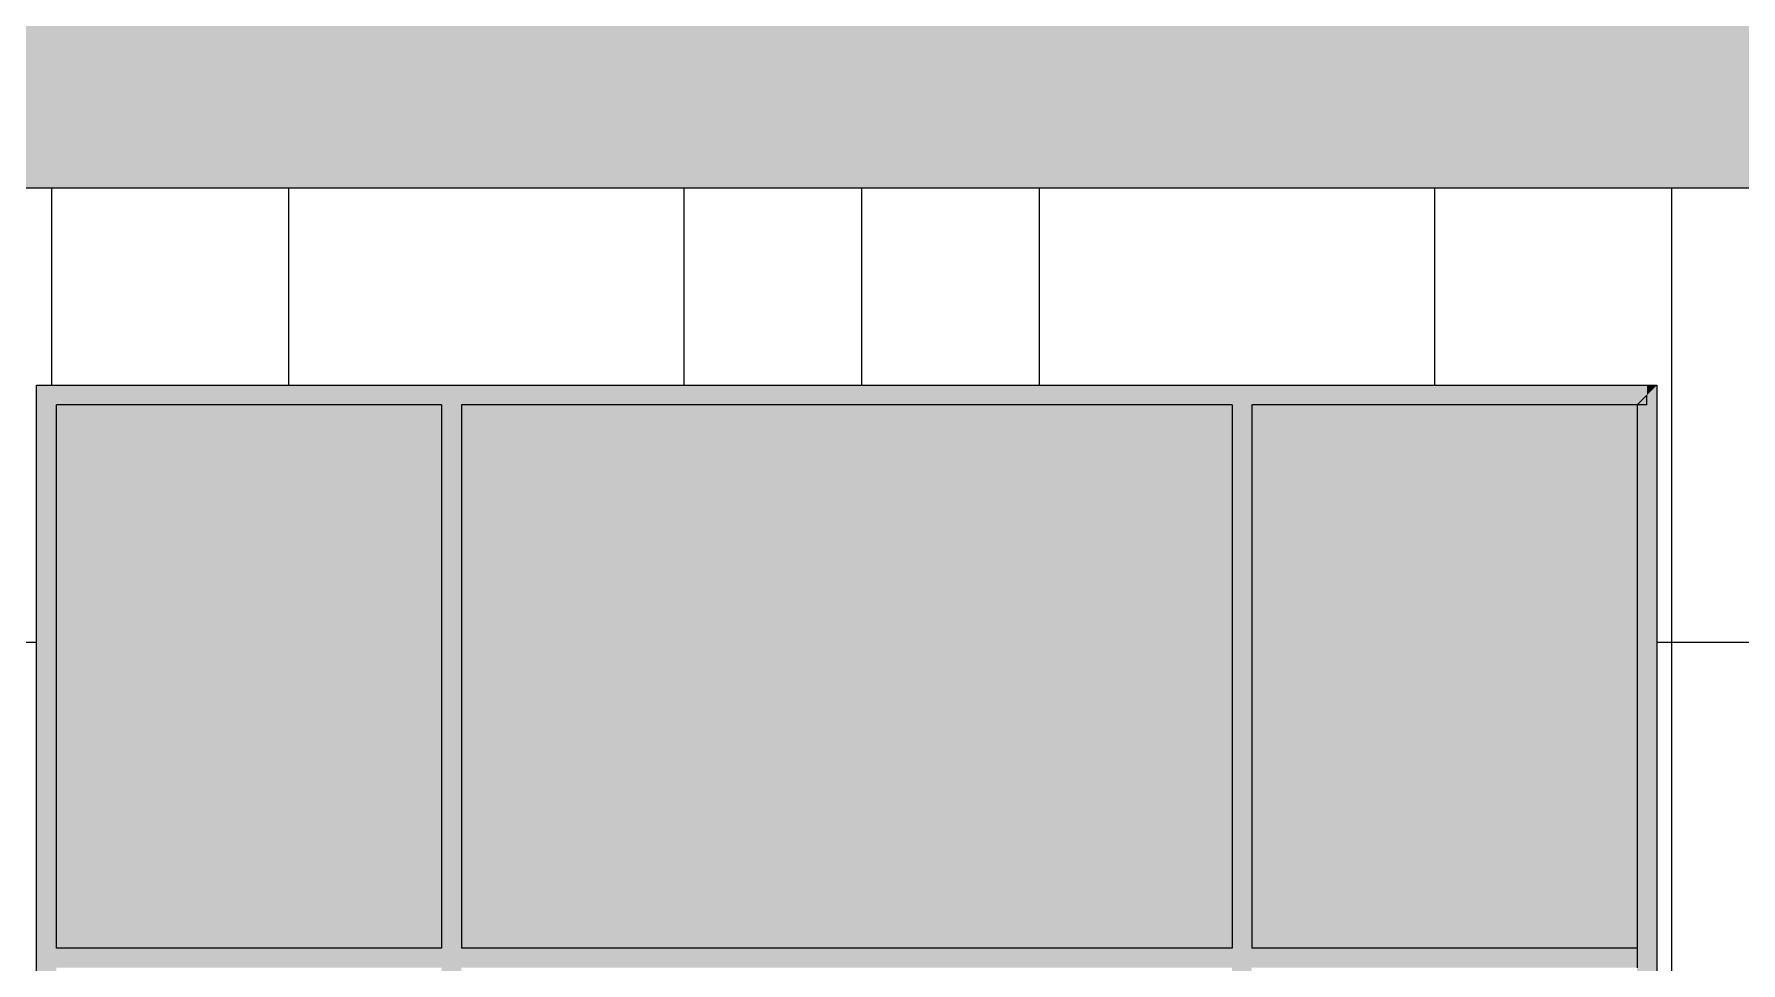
# Model space of a CAD drawing. Header units: millimetres. Extents: x 1499747 to 4230374, y -28481 to 441852.
# Drawn here: x 4054898 to 4059217, y 366616 to 368967 of the extents above; entities that cross this region are included whole.
import ezdxf

# ---------------------------------------------------------------- set-up
doc = ezdxf.new("R2010")
doc.units = ezdxf.units.MM
doc.header["$MEASUREMENT"] = 0
doc.layers.add('Чертеж и Рисунок', color=7, linetype='Continuous')

msp = doc.modelspace()

# ---------------------------------------------------------------- hatches: boundary and pattern name
at = {"layer": 'Чертеж и Рисунок', "linetype": 'Continuous', "lineweight": 0, "true_color": 0xffffff}
msp.add_hatch(color=7, dxfattribs=at).paths.add_polyline_path([(4064261.98867, 369078.36428), (4035991.94548, 369078.36428), (4035991.94548, 368578.36352), (4064261.98867, 368578.36352)])
at = {"layer": 'Чертеж и Рисунок', "linetype": 'Continuous', "lineweight": 0, "true_color": 0x4b4e54}
for points in [[(4055699.47559, 368078.36275), (4054904.47437, 368078.36275), (4054954.47445, 368028.36268), (4055699.47559, 368028.36268)], [(4054904.47437, 366628.36054), (4054954.47445, 366653.36058), (4054954.47445, 368028.36268), (4054904.47437, 368078.36275)], [(4055699.47559, 368078.36275), (4055699.47559, 368028.36268), (4055929.47594, 368028.36268), (4055954.47598, 368078.36275)], [(4055954.47598, 368078.36275), (4055929.47594, 368028.36268), (4055929.47594, 366653.36058), (4055954.47598, 366628.36054), (4055979.47601, 366653.36058), (4055979.47601, 368028.36268)], [(4056519.47684, 368078.36275), (4055954.47598, 368078.36275), (4055979.47601, 368028.36268), (4056519.47684, 368028.36268)], [(4056519.47684, 368028.36268), (4057339.47809, 368028.36268), (4057339.47809, 368078.36275), (4056519.47684, 368078.36275)], [(4057339.47809, 368028.36268), (4057929.47899, 368028.36268), (4057954.47903, 368078.36275), (4057339.47809, 368078.36275)], [(4057954.47903, 368078.36275), (4057929.47899, 368028.36268), (4057929.47899, 366653.36058), (4057954.47903, 366628.36054), (4057979.47907, 366653.36058), (4057979.47907, 368028.36268)], [(4058159.47935, 368078.36275), (4057954.47903, 368078.36275), (4057979.47907, 368028.36268), (4058159.47935, 368028.36268)], [(4058979.4806, 368078.36275), (4058159.47935, 368078.36275), (4058159.47935, 368028.36268), (4058979.4806, 368028.36268)], [(4058954.48056, 366628.36054), (4059004.48064, 366628.36054), (4059004.48064, 368078.36275), (4058979.4806, 368053.36271), (4058979.4806, 368028.36268), (4058954.48056, 368028.36268)], [(4059004.48064, 368078.36275), (4058979.4806, 368078.36275), (4058979.4806, 368053.36271)], [(4055699.47559, 366603.3605), (4055699.47559, 366653.36058), (4054954.47445, 366653.36058), (4054904.47437, 366628.36054), (4054954.47445, 366603.3605)], [(4054954.47445, 366603.3605), (4054904.47437, 366628.36054), (4054904.47437, 366093.35972), (4054954.47445, 366093.35972)], [(4055929.47594, 366653.36058), (4055699.47559, 366653.36058), (4055699.47559, 366603.3605), (4055929.47594, 366603.3605), (4055954.47598, 366628.36054)], [(4055929.47594, 366093.35972), (4055979.47601, 366093.35972), (4055979.47601, 366603.3605), (4055954.47598, 366628.36054), (4055929.47594, 366603.3605)], [(4056519.47684, 366603.3605), (4056519.47684, 366653.36058), (4055979.47601, 366653.36058), (4055954.47598, 366628.36054), (4055979.47601, 366603.3605)], [(4056519.47684, 366603.3605), (4057339.47809, 366603.3605), (4057339.47809, 366653.36058), (4056519.47684, 366653.36058)], [(4057339.47809, 366603.3605), (4057929.47899, 366603.3605), (4057954.47903, 366628.36054), (4057929.47899, 366653.36058), (4057339.47809, 366653.36058)], [(4057929.47899, 366603.3605), (4057929.47899, 366093.35972), (4057979.47907, 366093.35972), (4057979.47907, 366603.3605), (4057954.47903, 366628.36054)], [(4058159.47935, 366603.3605), (4058159.47935, 366653.36058), (4057979.47907, 366653.36058), (4057954.47903, 366628.36054), (4057979.47907, 366603.3605)], [(4058159.47935, 366603.3605), (4058954.48056, 366603.3605), (4058954.48056, 366653.36058), (4058159.47935, 366653.36058)], [(4059004.48064, 366628.36054), (4058954.48056, 366628.36054), (4058954.48056, 366093.35972), (4059004.48064, 366093.35972)]]:
    msp.add_hatch(color=251, dxfattribs=at).paths.add_polyline_path(points)
at = {"layer": 'Чертеж и Рисунок', "linetype": 'Continuous', "lineweight": 0, "true_color": 0x84adf9}
for points in [[(4054954.47445, 368028.36268), (4054954.47445, 366653.36058), (4055929.47594, 366653.36058), (4055929.47594, 368028.36268)], [(4057929.47899, 368028.36268), (4055979.47601, 368028.36268), (4055979.47601, 366653.36058), (4057929.47899, 366653.36058)], [(4057979.47907, 366653.36058), (4058954.48056, 366653.36058), (4058954.48056, 368028.36268), (4057979.47907, 368028.36268)]]:
    msp.add_hatch(color=161, dxfattribs=at).paths.add_polyline_path(points)

# ---------------------------------------------------------------- linework, layer by layer
at = {"layer": 'Чертеж и Рисунок', "color": 255, "linetype": 'Continuous', "lineweight": 0}
msp.add_lwpolyline([(4035991.94548, 368578.36352), (4064261.98867, 368578.36352)], dxfattribs=at)
at = {"layer": 'Чертеж и Рисунок', "color": 253, "linetype": 'Continuous', "lineweight": 5, "true_color": 0xaaaaaa}
for points in [[(4054941.97443, 368578.36352), (4054941.97443, 368078.36275)], [(4055541.97535, 368578.36352), (4055541.97535, 368078.36275)], [(4056541.97687, 368578.36352), (4056541.97687, 368078.36275)], [(4056991.77756, 368578.36352), (4056991.77756, 368078.36275)], [(4057441.67825, 368578.36352), (4057441.67825, 368078.36275)], [(4058441.67978, 368578.36352), (4058441.67978, 368078.36275)], [(4059041.68069, 368578.36352), (4059041.68069, 363828.35626)], [(4053666.97248, 367427.96176), (4054904.47437, 367427.96176)], [(4059004.48064, 367427.96176), (4060241.98253, 367427.96176)]]:
    msp.add_lwpolyline(points, dxfattribs=at)
at = {"layer": 'Чертеж и Рисунок', "color": 7, "linetype": 'Continuous', "lineweight": 5}
for points in [[(4054904.47437, 363828.35626), (4054904.47437, 368078.36275)], [(4054904.47437, 368078.36275), (4059004.48064, 368078.36275)], [(4058954.48056, 368028.36268), (4058979.4806, 368053.36271)], [(4058979.4806, 368028.36268), (4058979.4806, 368053.36271)], [(4059004.48064, 368078.36275), (4059004.48064, 363828.35626)], [(4055699.47559, 368028.36268), (4054954.47445, 368028.36268)], [(4054954.47445, 366653.36058), (4054954.47445, 368028.36268)], [(4055929.47594, 368028.36268), (4055699.47559, 368028.36268)], [(4055929.47594, 368028.36268), (4055929.47594, 366653.36058)], [(4055979.47601, 368028.36268), (4055979.47601, 366653.36058)], [(4056519.47684, 368028.36268), (4055979.47601, 368028.36268)], [(4057339.47809, 368028.36268), (4056519.47684, 368028.36268)], [(4057929.47899, 368028.36268), (4057339.47809, 368028.36268)], [(4057929.47899, 368028.36268), (4057929.47899, 366653.36058)], [(4057979.47907, 368028.36268), (4057979.47907, 366653.36058)], [(4058159.47935, 368028.36268), (4057979.47907, 368028.36268)], [(4058954.48056, 368028.36268), (4058159.47935, 368028.36268)], [(4058979.4806, 368028.36268), (4058954.48056, 368028.36268)], [(4058954.48056, 368028.36268), (4058954.48056, 366653.36058)], [(4055699.47559, 366653.36058), (4054954.47445, 366653.36058)], [(4055929.47594, 366653.36058), (4055699.47559, 366653.36058)], [(4056519.47684, 366653.36058), (4055979.47601, 366653.36058)], [(4057339.47809, 366653.36058), (4056519.47684, 366653.36058)], [(4057929.47899, 366653.36058), (4057339.47809, 366653.36058)], [(4058159.47935, 366653.36058), (4057979.47907, 366653.36058)], [(4058954.48056, 366653.36058), (4058159.47935, 366653.36058)], [(4058954.48056, 366653.36058), (4058954.48056, 366628.36054)], [(4058954.48056, 366628.36054), (4058954.48056, 366603.3605)]]:
    msp.add_lwpolyline(points, dxfattribs=at)

doc.saveas('drawing.dxf')
